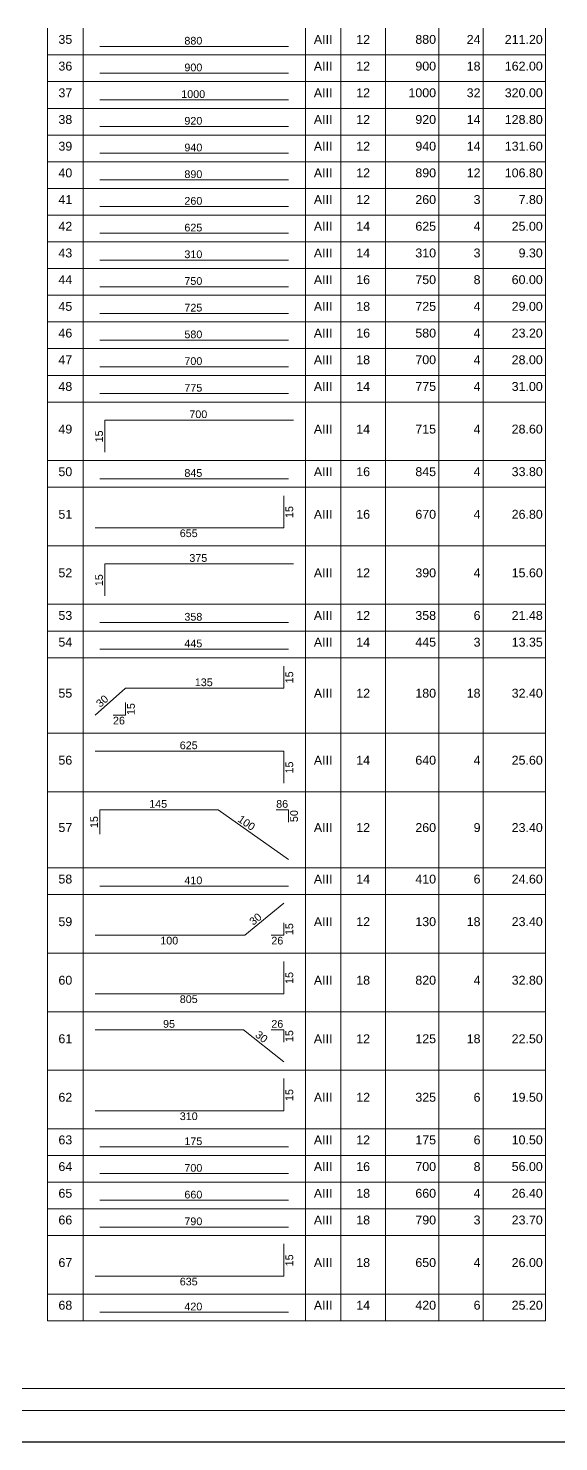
# Model space of a CAD drawing. Header units: millimetres. Extents: x -159 to 6378, y -1181 to 2393.
# Drawn here: x 4668 to 5265, y -1181 to 407 of the extents above; entities that cross this region are included whole.
import ezdxf
from ezdxf.enums import TextEntityAlignment as Align

# ---------------------------------------------------------------- set-up
doc = ezdxf.new("R2010")
doc.units = ezdxf.units.MM
for name, color, linetype, lineweight in [('0_txt', 7, 'Continuous', 18), ('1K_arm_koti', 5, 'Continuous', 15), ('TABLICA', 40, 'Continuous', 30)]:
    doc.layers.add(name, color=color, linetype=linetype, lineweight=lineweight)
doc.styles.add('A4TS14', font='ARIAL.TTF', dxfattribs={"height": 10})
doc.styles.add('A4TS15', font='ARIAL.TTF', dxfattribs={"height": 10})

msp = doc.modelspace()

# ---------------------------------------------------------------- linework, layer by layer
at = {"layer": '0_txt'}
msp.add_lwpolyline([(-73.698, -1146.449), (6343.421, -1146.449), (6343.421, 1783.551), (-73.698, 1783.551), (-73.698, -1146.449)], dxfattribs=at)
msp.add_lwpolyline([(-48.698, -1121.449), (6318.421, -1121.449), (6318.421, 1758.551), (-48.698, 1758.551)], close=True, dxfattribs=at)
at = {"layer": '1K_arm_koti', "color": 7}
for p, q in [((4689.653, 406.86), (4689.653, 376.86)), ((4729.653, 406.86), (4729.653, 376.86)), ((4979.653, 406.86), (4979.653, 376.86)), ((5019.653, 406.86), (5019.653, 376.86)), ((5069.653, 406.86), (5069.653, 376.86)), ((5129.653, 406.86), (5129.653, 376.86)), ((5179.653, 406.86), (5179.653, 376.86)), ((5249.653, 406.86), (5249.653, 376.86)), ((4689.653, 376.86), (5249.653, 376.86)), ((4689.653, 376.86), (4689.653, 346.86)), ((4729.653, 376.86), (4729.653, 346.86)), ((4979.653, 376.86), (4979.653, 346.86)), ((5019.653, 376.86), (5019.653, 346.86)), ((5069.653, 376.86), (5069.653, 346.86)), ((5129.653, 376.86), (5129.653, 346.86)), ((5179.653, 376.86), (5179.653, 346.86)), ((5249.653, 376.86), (5249.653, 346.86)), ((4689.653, 346.86), (5249.653, 346.86)), ((4689.653, 346.86), (4689.653, 316.86)), ((4729.653, 346.86), (4729.653, 316.86)), ((4979.653, 346.86), (4979.653, 316.86)), ((5019.653, 346.86), (5019.653, 316.86)), ((5069.653, 346.86), (5069.653, 316.86)), ((5129.653, 346.86), (5129.653, 316.86)), ((5179.653, 346.86), (5179.653, 316.86)), ((5249.653, 346.86), (5249.653, 316.86)), ((4689.653, 316.86), (5249.653, 316.86)), ((4689.653, 316.86), (4689.653, 286.86)), ((4729.653, 316.86), (4729.653, 286.86)), ((4979.653, 316.86), (4979.653, 286.86)), ((5019.653, 316.86), (5019.653, 286.86)), ((5069.653, 316.86), (5069.653, 286.86)), ((5129.653, 316.86), (5129.653, 286.86)), ((5179.653, 316.86), (5179.653, 286.86)), ((5249.653, 316.86), (5249.653, 286.86)), ((4689.653, 286.86), (5249.653, 286.86)), ((4689.653, 286.86), (4689.653, 256.86)), ((4729.653, 286.86), (4729.653, 256.86)), ((4979.653, 286.86), (4979.653, 256.86)), ((5019.653, 286.86), (5019.653, 256.86)), ((5069.653, 286.86), (5069.653, 256.86)), ((5129.653, 286.86), (5129.653, 256.86)), ((5179.653, 286.86), (5179.653, 256.86)), ((5249.653, 286.86), (5249.653, 256.86)), ((4689.653, 256.86), (5249.653, 256.86)), ((4689.653, 256.86), (4689.653, 226.86)), ((4729.653, 256.86), (4729.653, 226.86)), ((4979.653, 256.86), (4979.653, 226.86)), ((5019.653, 256.86), (5019.653, 226.86)), ((5069.653, 256.86), (5069.653, 226.86)), ((5129.653, 256.86), (5129.653, 226.86)), ((5179.653, 256.86), (5179.653, 226.86)), ((5249.653, 256.86), (5249.653, 226.86)), ((4689.653, 226.86), (5249.653, 226.86)), ((4689.653, 226.86), (4689.653, 196.86)), ((4729.653, 226.86), (4729.653, 196.86)), ((4979.653, 226.86), (4979.653, 196.86)), ((5019.653, 226.86), (5019.653, 196.86)), ((5069.653, 226.86), (5069.653, 196.86)), ((5129.653, 226.86), (5129.653, 196.86)), ((5179.653, 226.86), (5179.653, 196.86)), ((5249.653, 226.86), (5249.653, 196.86)), ((4689.653, 196.86), (5249.653, 196.86)), ((4689.653, 196.86), (4689.653, 166.86)), ((4729.653, 196.86), (4729.653, 166.86)), ((4979.653, 196.86), (4979.653, 166.86)), ((5019.653, 196.86), (5019.653, 166.86)), ((5069.653, 196.86), (5069.653, 166.86)), ((5129.653, 196.86), (5129.653, 166.86)), ((5179.653, 196.86), (5179.653, 166.86)), ((5249.653, 196.86), (5249.653, 166.86)), ((4689.653, 166.86), (5249.653, 166.86)), ((4689.653, 166.86), (4689.653, 136.86)), ((4729.653, 166.86), (4729.653, 136.86)), ((4979.653, 166.86), (4979.653, 136.86)), ((5019.653, 166.86), (5019.653, 136.86)), ((5069.653, 166.86), (5069.653, 136.86)), ((5129.653, 166.86), (5129.653, 136.86)), ((5179.653, 166.86), (5179.653, 136.86)), ((5249.653, 166.86), (5249.653, 136.86)), ((4689.653, 136.86), (5249.653, 136.86)), ((4689.653, 136.86), (4689.653, 106.86)), ((4729.653, 136.86), (4729.653, 106.86)), ((4979.653, 136.86), (4979.653, 106.86)), ((5019.653, 136.86), (5019.653, 106.86)), ((5069.653, 136.86), (5069.653, 106.86)), ((5129.653, 136.86), (5129.653, 106.86)), ((5179.653, 136.86), (5179.653, 106.86)), ((5249.653, 136.86), (5249.653, 106.86)), ((4689.653, 106.86), (5249.653, 106.86)), ((4689.653, 106.86), (4689.653, 76.86)), ((4729.653, 106.86), (4729.653, 76.86)), ((4979.653, 106.86), (4979.653, 76.86)), ((5019.653, 106.86), (5019.653, 76.86)), ((5069.653, 106.86), (5069.653, 76.86)), ((5129.653, 106.86), (5129.653, 76.86)), ((5179.653, 106.86), (5179.653, 76.86)), ((5249.653, 106.86), (5249.653, 76.86)), ((4689.653, 76.86), (5249.653, 76.86)), ((4689.653, 76.86), (4689.653, 46.86)), ((4729.653, 76.86), (4729.653, 46.86)), ((4979.653, 76.86), (4979.653, 46.86)), ((5019.653, 76.86), (5019.653, 46.86)), ((5069.653, 76.86), (5069.653, 46.86)), ((5129.653, 76.86), (5129.653, 46.86)), ((5179.653, 76.86), (5179.653, 46.86)), ((5249.653, 76.86), (5249.653, 46.86)), ((4689.653, 46.86), (5249.653, 46.86)), ((4689.653, 46.86), (4689.653, 16.86)), ((4729.653, 46.86), (4729.653, 16.86)), ((4979.653, 46.86), (4979.653, 16.86)), ((5019.653, 46.86), (5019.653, 16.86)), ((5069.653, 46.86), (5069.653, 16.86)), ((5129.653, 46.86), (5129.653, 16.86)), ((5179.653, 46.86), (5179.653, 16.86)), ((5249.653, 46.86), (5249.653, 16.86)), ((4689.653, 16.86), (5249.653, 16.86)), ((4689.653, 16.86), (4689.653, -13.14)), ((4729.653, 16.86), (4729.653, -13.14)), ((4979.653, 16.86), (4979.653, -13.14)), ((5019.653, 16.86), (5019.653, -13.14)), ((5069.653, 16.86), (5069.653, -13.14)), ((5129.653, 16.86), (5129.653, -13.14)), ((5179.653, 16.86), (5179.653, -13.14)), ((5249.653, 16.86), (5249.653, -13.14)), ((4689.653, -13.14), (5249.653, -13.14)), ((4689.653, -13.14), (4689.653, -78.914)), ((4729.653, -13.14), (4729.653, -78.914)), ((4979.653, -13.14), (4979.653, -78.914)), ((5019.653, -13.14), (5019.653, -78.914)), ((5069.653, -13.14), (5069.653, -78.914)), ((5129.653, -13.14), (5129.653, -78.914)), ((5179.653, -13.14), (5179.653, -78.914)), ((5249.653, -13.14), (5249.653, -78.914)), ((4689.653, -78.914), (5249.653, -78.914)), ((4689.653, -78.914), (4689.653, -108.914)), ((4729.653, -78.914), (4729.653, -108.914)), ((4979.653, -78.914), (4979.653, -108.914)), ((5019.653, -78.914), (5019.653, -108.914)), ((5069.653, -78.914), (5069.653, -108.914)), ((5129.653, -78.914), (5129.653, -108.914)), ((5179.653, -78.914), (5179.653, -108.914)), ((5249.653, -78.914), (5249.653, -108.914)), ((4689.653, -108.914), (5249.653, -108.914)), ((4689.653, -108.914), (4689.653, -174.689)), ((4729.653, -108.914), (4729.653, -174.689)), ((4979.653, -108.914), (4979.653, -174.689)), ((5019.653, -108.914), (5019.653, -174.689)), ((5069.653, -108.914), (5069.653, -174.689)), ((5129.653, -108.914), (5129.653, -174.689)), ((5179.653, -108.914), (5179.653, -174.689)), ((5249.653, -108.914), (5249.653, -174.689)), ((4689.653, -174.689), (5249.653, -174.689)), ((4689.653, -174.689), (4689.653, -240.464)), ((4729.653, -174.689), (4729.653, -240.464)), ((4979.653, -174.689), (4979.653, -240.464)), ((5019.653, -174.689), (5019.653, -240.464)), ((5069.653, -174.689), (5069.653, -240.464)), ((5129.653, -174.689), (5129.653, -240.464)), ((5179.653, -174.689), (5179.653, -240.464)), ((5249.653, -174.689), (5249.653, -240.464)), ((4689.653, -240.464), (5249.653, -240.464)), ((4689.653, -240.464), (4689.653, -270.464)), ((4729.653, -240.464), (4729.653, -270.464)), ((4979.653, -240.464), (4979.653, -270.464)), ((5019.653, -240.464), (5019.653, -270.464)), ((5069.653, -240.464), (5069.653, -270.464)), ((5129.653, -240.464), (5129.653, -270.464)), ((5179.653, -240.464), (5179.653, -270.464)), ((5249.653, -240.464), (5249.653, -270.464)), ((4689.653, -270.464), (5249.653, -270.464)), ((4689.653, -270.464), (4689.653, -300.464)), ((4729.653, -270.464), (4729.653, -300.464)), ((4979.653, -270.464), (4979.653, -300.464)), ((5019.653, -270.464), (5019.653, -300.464)), ((5069.653, -270.464), (5069.653, -300.464)), ((5129.653, -270.464), (5129.653, -300.464)), ((5179.653, -270.464), (5179.653, -300.464)), ((5249.653, -270.464), (5249.653, -300.464)), ((4689.653, -300.464), (5249.653, -300.464)), ((4689.653, -300.464), (4689.653, -385.201)), ((4729.653, -300.464), (4729.653, -385.201)), ((4979.653, -300.464), (4979.653, -385.201)), ((5019.653, -300.464), (5019.653, -385.201)), ((5069.653, -300.464), (5069.653, -385.201)), ((5129.653, -300.464), (5129.653, -385.201)), ((5179.653, -300.464), (5179.653, -385.201)), ((5249.653, -300.464), (5249.653, -385.201)), ((4763.326, -364.951), (4777.326, -364.951)), ((4777.326, -364.951), (4777.326, -350.951)), ((4689.653, -385.201), (5249.653, -385.201)), ((4689.653, -385.201), (4689.653, -450.976)), ((4729.653, -385.201), (4729.653, -450.976)), ((4979.653, -385.201), (4979.653, -450.976)), ((5019.653, -385.201), (5019.653, -450.976)), ((5069.653, -385.201), (5069.653, -450.976)), ((5129.653, -385.201), (5129.653, -450.976)), ((5179.653, -385.201), (5179.653, -450.976)), ((5249.653, -385.201), (5249.653, -450.976)), ((4689.653, -450.976), (5249.653, -450.976)), ((4689.653, -450.976), (4689.653, -536.673)), ((4729.653, -450.976), (4729.653, -536.673)), ((4979.653, -450.976), (4979.653, -536.673)), ((5019.653, -450.976), (5019.653, -536.673)), ((5069.653, -450.976), (5069.653, -536.673)), ((5129.653, -450.976), (5129.653, -536.673)), ((5179.653, -450.976), (5179.653, -536.673)), ((5249.653, -450.976), (5249.653, -536.673)), ((4946.752, -471.227), (4960.752, -471.227)), ((4960.752, -471.227), (4960.752, -485.227)), ((4689.653, -536.673), (5249.653, -536.673)), ((4689.653, -536.673), (4689.653, -566.673)), ((4729.653, -536.673), (4729.653, -566.673)), ((4979.653, -536.673), (4979.653, -566.673)), ((5019.653, -536.673), (5019.653, -566.673)), ((5069.653, -536.673), (5069.653, -566.673)), ((5129.653, -536.673), (5129.653, -566.673)), ((5179.653, -536.673), (5179.653, -566.673)), ((5249.653, -536.673), (5249.653, -566.673)), ((4689.653, -566.673), (5249.653, -566.673)), ((4689.653, -566.673), (4689.653, -632.448)), ((4729.653, -566.673), (4729.653, -632.448)), ((4979.653, -566.673), (4979.653, -632.448)), ((5019.653, -566.673), (5019.653, -632.448)), ((5069.653, -566.673), (5069.653, -632.448)), ((5129.653, -566.673), (5129.653, -632.448)), ((5179.653, -566.673), (5179.653, -632.448)), ((5249.653, -566.673), (5249.653, -632.448)), ((4955.352, -612.197), (4955.352, -598.197)), ((4941.352, -612.197), (4955.352, -612.197)), ((4689.653, -632.448), (5249.653, -632.448)), ((4689.653, -632.448), (4689.653, -698.222)), ((4729.653, -632.448), (4729.653, -698.222)), ((4979.653, -632.448), (4979.653, -698.222)), ((5019.653, -632.448), (5019.653, -698.222)), ((5069.653, -632.448), (5069.653, -698.222)), ((5129.653, -632.448), (5129.653, -698.222)), ((5179.653, -632.448), (5179.653, -698.222)), ((5249.653, -632.448), (5249.653, -698.222)), ((4689.653, -698.222), (5249.653, -698.222)), ((4689.653, -698.222), (4689.653, -763.997)), ((4729.653, -698.222), (4729.653, -763.997)), ((4979.653, -698.222), (4979.653, -763.997)), ((5019.653, -698.222), (5019.653, -763.997)), ((5069.653, -698.222), (5069.653, -763.997)), ((5129.653, -698.222), (5129.653, -763.997)), ((5179.653, -698.222), (5179.653, -763.997)), ((5249.653, -698.222), (5249.653, -763.997)), ((4941.352, -718.473), (4955.352, -718.473)), ((4955.352, -718.473), (4955.352, -732.473)), ((4689.653, -763.997), (5249.653, -763.997)), ((4689.653, -763.997), (4689.653, -829.772)), ((4729.653, -763.997), (4729.653, -829.772)), ((4979.653, -763.997), (4979.653, -829.772)), ((5019.653, -763.997), (5019.653, -829.772)), ((5069.653, -763.997), (5069.653, -829.772)), ((5129.653, -763.997), (5129.653, -829.772)), ((5179.653, -763.997), (5179.653, -829.772)), ((5249.653, -763.997), (5249.653, -829.772)), ((4689.653, -829.772), (5249.653, -829.772)), ((4689.653, -829.772), (4689.653, -859.772)), ((4729.653, -829.772), (4729.653, -859.772)), ((4979.653, -829.772), (4979.653, -859.772)), ((5019.653, -829.772), (5019.653, -859.772)), ((5069.653, -829.772), (5069.653, -859.772)), ((5129.653, -829.772), (5129.653, -859.772)), ((5179.653, -829.772), (5179.653, -859.772)), ((5249.653, -829.772), (5249.653, -859.772)), ((4689.653, -859.772), (5249.653, -859.772)), ((4689.653, -859.772), (4689.653, -889.772)), ((4729.653, -859.772), (4729.653, -889.772)), ((4979.653, -859.772), (4979.653, -889.772)), ((5019.653, -859.772), (5019.653, -889.772)), ((5069.653, -859.772), (5069.653, -889.772)), ((5129.653, -859.772), (5129.653, -889.772)), ((5179.653, -859.772), (5179.653, -889.772)), ((5249.653, -859.772), (5249.653, -889.772)), ((4689.653, -889.772), (5249.653, -889.772)), ((4689.653, -889.772), (4689.653, -919.772)), ((4729.653, -889.772), (4729.653, -919.772)), ((4979.653, -889.772), (4979.653, -919.772)), ((5019.653, -889.772), (5019.653, -919.772)), ((5069.653, -889.772), (5069.653, -919.772)), ((5129.653, -889.772), (5129.653, -919.772)), ((5179.653, -889.772), (5179.653, -919.772)), ((5249.653, -889.772), (5249.653, -919.772)), ((4689.653, -919.772), (5249.653, -919.772)), ((4689.653, -919.772), (4689.653, -949.772)), ((4729.653, -919.772), (4729.653, -949.772)), ((4979.653, -919.772), (4979.653, -949.772)), ((5019.653, -919.772), (5019.653, -949.772)), ((5069.653, -919.772), (5069.653, -949.772)), ((5129.653, -919.772), (5129.653, -949.772)), ((5179.653, -919.772), (5179.653, -949.772)), ((5249.653, -919.772), (5249.653, -949.772)), ((4689.653, -949.772), (5249.653, -949.772)), ((4689.653, -949.772), (4689.653, -1015.546)), ((4729.653, -949.772), (4729.653, -1015.546)), ((4979.653, -949.772), (4979.653, -1015.546)), ((5019.653, -949.772), (5019.653, -1015.546)), ((5069.653, -949.772), (5069.653, -1015.546)), ((5129.653, -949.772), (5129.653, -1015.546)), ((5179.653, -949.772), (5179.653, -1015.546)), ((5249.653, -949.772), (5249.653, -1015.546)), ((4689.653, -1015.546), (5249.653, -1015.546)), ((4689.653, -1015.546), (4689.653, -1045.546)), ((4729.653, -1015.546), (4729.653, -1045.546)), ((4979.653, -1015.546), (4979.653, -1045.546)), ((5019.653, -1015.546), (5019.653, -1045.546)), ((5069.653, -1015.546), (5069.653, -1045.546)), ((5129.653, -1015.546), (5129.653, -1045.546)), ((5179.653, -1015.546), (5179.653, -1045.546)), ((5249.653, -1015.546), (5249.653, -1045.546)), ((4689.653, -1045.546), (5249.653, -1045.546))]:
    msp.add_line(p, q, dxfattribs=at)
at = {"layer": '1K_arm_koti', "color": 5}
for points in [[(4748.554, 386.46), (4960.752, 386.46)], [(4748.554, 356.46), (4960.752, 356.46)], [(4748.554, 326.46), (4960.752, 326.46)], [(4748.554, 296.46), (4960.752, 296.46)], [(4748.554, 266.46), (4960.752, 266.46)], [(4748.554, 236.46), (4960.752, 236.46)], [(4748.554, 206.46), (4960.752, 206.46)], [(4748.554, 176.46), (4960.752, 176.46)], [(4748.554, 146.46), (4960.752, 146.46)], [(4748.554, 116.46), (4960.752, 116.46)], [(4748.554, 86.46), (4960.752, 86.46)], [(4748.554, 56.46), (4960.752, 56.46)], [(4748.554, 26.46), (4960.752, 26.46)], [(4748.554, -3.54), (4960.752, -3.54)], [(4753.954, -69.464), (4753.954, -33.39), (4966.152, -33.39)], [(4748.554, -99.314), (4960.752, -99.314)], [(4743.154, -154.439), (4955.352, -154.439), (4955.352, -118.365)], [(4753.954, -231.013), (4753.954, -194.94), (4966.152, -194.94)], [(4748.554, -260.864), (4960.752, -260.864)], [(4748.554, -290.864), (4960.752, -290.864)], [(4743.154, -364.951), (4777.326, -334.551), (4955.352, -334.551), (4955.352, -309.914)], [(4743.154, -405.452), (4955.352, -405.452), (4955.352, -441.525)], [(4748.554, -498.644), (4748.554, -471.227), (4881.534, -471.227), (4960.752, -527.223)], [(4748.554, -557.073), (4960.752, -557.073)], [(4743.154, -612.197), (4911.681, -612.197), (4955.352, -576.124)], [(4743.154, -677.972), (4955.352, -677.972), (4955.352, -641.898)], [(4743.154, -718.473), (4909.875, -718.473), (4955.352, -754.547)], [(4743.154, -809.521), (4955.352, -809.521), (4955.352, -773.448)], [(4748.554, -850.172), (4960.752, -850.172)], [(4748.554, -880.172), (4960.752, -880.172)], [(4748.554, -910.172), (4960.752, -910.172)], [(4748.554, -940.172), (4960.752, -940.172)], [(4743.154, -995.296), (4955.352, -995.296), (4955.352, -959.222)], [(4748.554, -1035.946), (4960.752, -1035.946)]]:
    msp.add_lwpolyline(points, dxfattribs=at)
at = {"layer": 'TABLICA'}
msp.add_lwpolyline([(-158.698, -1181.449), (6378.421, -1181.449), (6378.421, 1818.551), (-158.698, 1818.551)], close=True, dxfattribs=at)

# ---------------------------------------------------------------- texts
at = {"layer": '1K_arm_koti', "color": 7, "style": 'A4TS14'}
for s, p in [('35', (4709.653, 399.36)), ('AIII', (4999.653, 399.36)), ('12', (5044.653, 399.36)), ('36', (4709.653, 369.36)), ('AIII', (4999.653, 369.36)), ('12', (5044.653, 369.36)), ('37', (4709.653, 339.36)), ('AIII', (4999.653, 339.36)), ('12', (5044.653, 339.36)), ('38', (4709.653, 309.36)), ('AIII', (4999.653, 309.36)), ('12', (5044.653, 309.36)), ('39', (4709.653, 279.36)), ('AIII', (4999.653, 279.36)), ('12', (5044.653, 279.36)), ('40', (4709.653, 249.36)), ('AIII', (4999.653, 249.36)), ('12', (5044.653, 249.36)), ('41', (4709.653, 219.36)), ('AIII', (4999.653, 219.36)), ('12', (5044.653, 219.36)), ('42', (4709.653, 189.36)), ('AIII', (4999.653, 189.36)), ('14', (5044.653, 189.36)), ('43', (4709.653, 159.36)), ('AIII', (4999.653, 159.36)), ('14', (5044.653, 159.36)), ('44', (4709.653, 129.36)), ('AIII', (4999.653, 129.36)), ('16', (5044.653, 129.36)), ('45', (4709.653, 99.36)), ('AIII', (4999.653, 99.36)), ('18', (5044.653, 99.36)), ('46', (4709.653, 69.36)), ('AIII', (4999.653, 69.36)), ('16', (5044.653, 69.36)), ('47', (4709.653, 39.36)), ('AIII', (4999.653, 39.36)), ('18', (5044.653, 39.36)), ('48', (4709.653, 9.36)), ('AIII', (4999.653, 9.36)), ('14', (5044.653, 9.36)), ('49', (4709.653, -38.527)), ('AIII', (4999.653, -38.527)), ('14', (5044.653, -38.527)), ('50', (4709.653, -86.414)), ('AIII', (4999.653, -86.414)), ('16', (5044.653, -86.414)), ('51', (4709.653, -134.302)), ('AIII', (4999.653, -134.302)), ('16', (5044.653, -134.302)), ('52', (4709.653, -200.076)), ('AIII', (4999.653, -200.076)), ('12', (5044.653, -200.076)), ('53', (4709.653, -247.964)), ('AIII', (4999.653, -247.964)), ('12', (5044.653, -247.964)), ('54', (4709.653, -277.964)), ('AIII', (4999.653, -277.964)), ('14', (5044.653, -277.964)), ('55', (4709.653, -335.333)), ('AIII', (4999.653, -335.333)), ('12', (5044.653, -335.333)), ('56', (4709.653, -410.589)), ('AIII', (4999.653, -410.589)), ('14', (5044.653, -410.589)), ('57', (4709.653, -486.325)), ('AIII', (4999.653, -486.325)), ('12', (5044.653, -486.325)), ('58', (4709.653, -544.173)), ('AIII', (4999.653, -544.173)), ('14', (5044.653, -544.173)), ('59', (4709.653, -592.06)), ('AIII', (4999.653, -592.06)), ('12', (5044.653, -592.06)), ('60', (4709.653, -657.835)), ('AIII', (4999.653, -657.835)), ('18', (5044.653, -657.835)), ('61', (4709.653, -723.61)), ('AIII', (4999.653, -723.61)), ('12', (5044.653, -723.61)), ('62', (4709.653, -789.384)), ('AIII', (4999.653, -789.384)), ('12', (5044.653, -789.384)), ('63', (4709.653, -837.272)), ('AIII', (4999.653, -837.272)), ('12', (5044.653, -837.272)), ('64', (4709.653, -867.272)), ('AIII', (4999.653, -867.272)), ('16', (5044.653, -867.272)), ('65', (4709.653, -897.272)), ('AIII', (4999.653, -897.272)), ('18', (5044.653, -897.272)), ('66', (4709.653, -927.272)), ('AIII', (4999.653, -927.272)), ('18', (5044.653, -927.272)), ('67', (4709.653, -975.159)), ('AIII', (4999.653, -975.159)), ('18', (5044.653, -975.159)), ('68', (4709.653, -1023.046)), ('AIII', (4999.653, -1023.046)), ('14', (5044.653, -1023.046))]:
    msp.add_text(s, height=10, dxfattribs=at).set_placement(p, align=Align.TOP_CENTER)
for s, p in [('880', (5126.653, 399.36)), ('24', (5176.653, 399.36)), ('211.20', (5246.653, 399.36)), ('900', (5126.653, 369.36)), ('18', (5176.653, 369.36)), ('162.00', (5246.653, 369.36)), ('1000', (5126.653, 339.36)), ('32', (5176.653, 339.36)), ('320.00', (5246.653, 339.36)), ('920', (5126.653, 309.36)), ('14', (5176.653, 309.36)), ('128.80', (5246.653, 309.36)), ('940', (5126.653, 279.36)), ('14', (5176.653, 279.36)), ('131.60', (5246.653, 279.36)), ('890', (5126.653, 249.36)), ('12', (5176.653, 249.36)), ('106.80', (5246.653, 249.36)), ('260', (5126.653, 219.36)), ('3', (5176.653, 219.36)), ('7.80', (5246.653, 219.36)), ('625', (5126.653, 189.36)), ('4', (5176.653, 189.36)), ('25.00', (5246.653, 189.36)), ('310', (5126.653, 159.36)), ('3', (5176.653, 159.36)), ('9.30', (5246.653, 159.36)), ('750', (5126.653, 129.36)), ('8', (5176.653, 129.36)), ('60.00', (5246.653, 129.36)), ('725', (5126.653, 99.36)), ('4', (5176.653, 99.36)), ('29.00', (5246.653, 99.36)), ('580', (5126.653, 69.36)), ('4', (5176.653, 69.36)), ('23.20', (5246.653, 69.36)), ('700', (5126.653, 39.36)), ('4', (5176.653, 39.36)), ('28.00', (5246.653, 39.36)), ('775', (5126.653, 9.36)), ('4', (5176.653, 9.36)), ('31.00', (5246.653, 9.36)), ('715', (5126.653, -38.527)), ('4', (5176.653, -38.527)), ('28.60', (5246.653, -38.527)), ('845', (5126.653, -86.414)), ('4', (5176.653, -86.414)), ('33.80', (5246.653, -86.414)), ('670', (5126.653, -134.302)), ('4', (5176.653, -134.302)), ('26.80', (5246.653, -134.302)), ('390', (5126.653, -200.076)), ('4', (5176.653, -200.076)), ('15.60', (5246.653, -200.076)), ('358', (5126.653, -247.964)), ('6', (5176.653, -247.964)), ('21.48', (5246.653, -247.964)), ('445', (5126.653, -277.964)), ('3', (5176.653, -277.964)), ('13.35', (5246.653, -277.964)), ('180', (5126.653, -335.333)), ('18', (5176.653, -335.333)), ('32.40', (5246.653, -335.333)), ('640', (5126.653, -410.589)), ('4', (5176.653, -410.589)), ('25.60', (5246.653, -410.589)), ('260', (5126.653, -486.325)), ('9', (5176.653, -486.325)), ('23.40', (5246.653, -486.325)), ('410', (5126.653, -544.173)), ('6', (5176.653, -544.173)), ('24.60', (5246.653, -544.173)), ('130', (5126.653, -592.06)), ('18', (5176.653, -592.06)), ('23.40', (5246.653, -592.06)), ('820', (5126.653, -657.835)), ('4', (5176.653, -657.835)), ('32.80', (5246.653, -657.835)), ('125', (5126.653, -723.61)), ('18', (5176.653, -723.61)), ('22.50', (5246.653, -723.61)), ('325', (5126.653, -789.384)), ('6', (5176.653, -789.384)), ('19.50', (5246.653, -789.384)), ('175', (5126.653, -837.272)), ('6', (5176.653, -837.272)), ('10.50', (5246.653, -837.272)), ('700', (5126.653, -867.272)), ('8', (5176.653, -867.272)), ('56.00', (5246.653, -867.272)), ('660', (5126.653, -897.272)), ('4', (5176.653, -897.272)), ('26.40', (5246.653, -897.272)), ('790', (5126.653, -927.272)), ('3', (5176.653, -927.272)), ('23.70', (5246.653, -927.272)), ('650', (5126.653, -975.159)), ('4', (5176.653, -975.159)), ('26.00', (5246.653, -975.159)), ('420', (5126.653, -1023.046)), ('6', (5176.653, -1023.046)), ('25.20', (5246.653, -1023.046))]:
    msp.add_text(s, height=10, dxfattribs=at).set_placement(p, align=Align.TOP_RIGHT)
at = {"layer": '1K_arm_koti', "color": 7, "char_height": 8.65385, "attachment_point": 1, "style": 'A4TS15'}
for s, insert in [('{\\fArial|b0|i0|c0|p0;880}', (4843.554, 397.21)), ('{\\fArial|b0|i0|c0|p0;900}', (4843.554, 367.21)), ('{\\fArial|b0|i0|c0|p0;1000}', (4840.054, 337.21)), ('{\\fArial|b0|i0|c0|p0;920}', (4843.554, 307.21)), ('{\\fArial|b0|i0|c0|p0;940}', (4843.554, 277.21)), ('{\\fArial|b0|i0|c0|p0;890}', (4843.554, 247.21)), ('{\\fArial|b0|i0|c0|p0;260}', (4843.554, 217.21)), ('{\\fArial|b0|i0|c0|p0;625}', (4843.554, 187.21)), ('{\\fArial|b0|i0|c0|p0;310}', (4843.554, 157.21)), ('{\\fArial|b0|i0|c0|p0;750}', (4843.554, 127.21)), ('{\\fArial|b0|i0|c0|p0;725}', (4843.554, 97.21)), ('{\\fArial|b0|i0|c0|p0;580}', (4843.554, 67.21)), ('{\\fArial|b0|i0|c0|p0;700}', (4843.554, 37.21)), ('{\\fArial|b0|i0|c0|p0;775}', (4843.554, 7.21)), ('{\\fArial|b0|i0|c0|p0;700}', (4849.146, -22.52)), ('{\\fArial|b0|i0|c0|p0;845}', (4843.554, -88.564)), ('{\\fArial|b0|i0|c0|p0;655}', (4838.346, -156.264)), ('{\\fArial|b0|i0|c0|p0;375}', (4849.146, -184.069)), ('{\\fArial|b0|i0|c0|p0;358}', (4843.554, -250.114)), ('{\\fArial|b0|i0|c0|p0;445}', (4843.554, -280.114)), ('{\\fArial|b0|i0|c0|p0;135}', (4855.298, -323.744)), ('{\\fArial|b0|i0|c0|p0;26}', (4763.236, -366.776)), ('{\\fArial|b0|i0|c0|p0;625}', (4838.346, -394.581)), ('{\\fArial|b0|i0|c0|p0;145}', (4803.96, -460.409)), ('{\\fArial|b0|i0|c0|p0;86}', (4946.822, -460.409)), ('{\\fArial|b0|i0|c0|p0;410}', (4843.554, -546.323)), ('{\\fArial|b0|i0|c0|p0;100}', (4816.439, -614.023)), ('{\\fArial|b0|i0|c0|p0;26}', (4941.362, -614.023)), ('{\\fArial|b0|i0|c0|p0;805}', (4838.346, -679.798)), ('{\\fArial|b0|i0|c0|p0;95}', (4819.568, -707.603)), ('{\\fArial|b0|i0|c0|p0;26}', (4941.362, -707.603)), ('{\\fArial|b0|i0|c0|p0;310}', (4838.346, -811.347)), ('{\\fArial|b0|i0|c0|p0;175}', (4843.554, -839.422)), ('{\\fArial|b0|i0|c0|p0;700}', (4843.554, -869.422)), ('{\\fArial|b0|i0|c0|p0;660}', (4843.554, -899.422)), ('{\\fArial|b0|i0|c0|p0;790}', (4843.554, -929.422)), ('{\\fArial|b0|i0|c0|p0;635}', (4838.346, -997.122)), ('{\\fArial|b0|i0|c0|p0;420}', (4843.554, -1025.196))]:
    msp.add_mtext(s, dxfattribs=dict(at, insert=insert))
for s, insert, rotation in [('{\\fArial|b0|i0|c0|p0;15}', (4743.261, -58.51), 90), ('{\\fArial|b0|i0|c0|p0;15}', (4957.271, -143.485), 90), ('{\\fArial|b0|i0|c0|p0;15}', (4743.261, -220.06), 90), ('{\\fArial|b0|i0|c0|p0;15}', (4957.271, -329.221), 90), ('{\\fArial|b0|i0|c0|p0;30}', (4743.154, -350.346), 41.2), ('{\\fArial|b0|i0|c0|p0;15}', (4779.144, -364.951), 90), ('{\\fArial|b0|i0|c0|p0;15}', (4957.271, -430.572), 90), ('{\\fArial|b0|i0|c0|p0;50}', (4962.575, -485.125), 90), ('{\\fArial|b0|i0|c0|p0;15}', (4737.69, -491.915), 90), ('{\\fArial|b0|i0|c0|p0;100}', (4907.712, -476.705), 325.1), ('{\\fArial|b0|i0|c0|p0;30}', (4915.543, -594.984), 38.9), ('{\\fArial|b0|i0|c0|p0;15}', (4957.271, -612.197), 90), ('{\\fArial|b0|i0|c0|p0;15}', (4957.271, -667.018), 90), ('{\\fArial|b0|i0|c0|p0;30}', (4927.8, -718.817), 321.6), ('{\\fArial|b0|i0|c0|p0;15}', (4957.271, -732.379), 90), ('{\\fArial|b0|i0|c0|p0;15}', (4957.271, -798.568), 90), ('{\\fArial|b0|i0|c0|p0;15}', (4957.271, -984.342), 90)]:
    msp.add_mtext(s, dxfattribs=dict(at, insert=insert, rotation=rotation))

doc.saveas('drawing.dxf')
